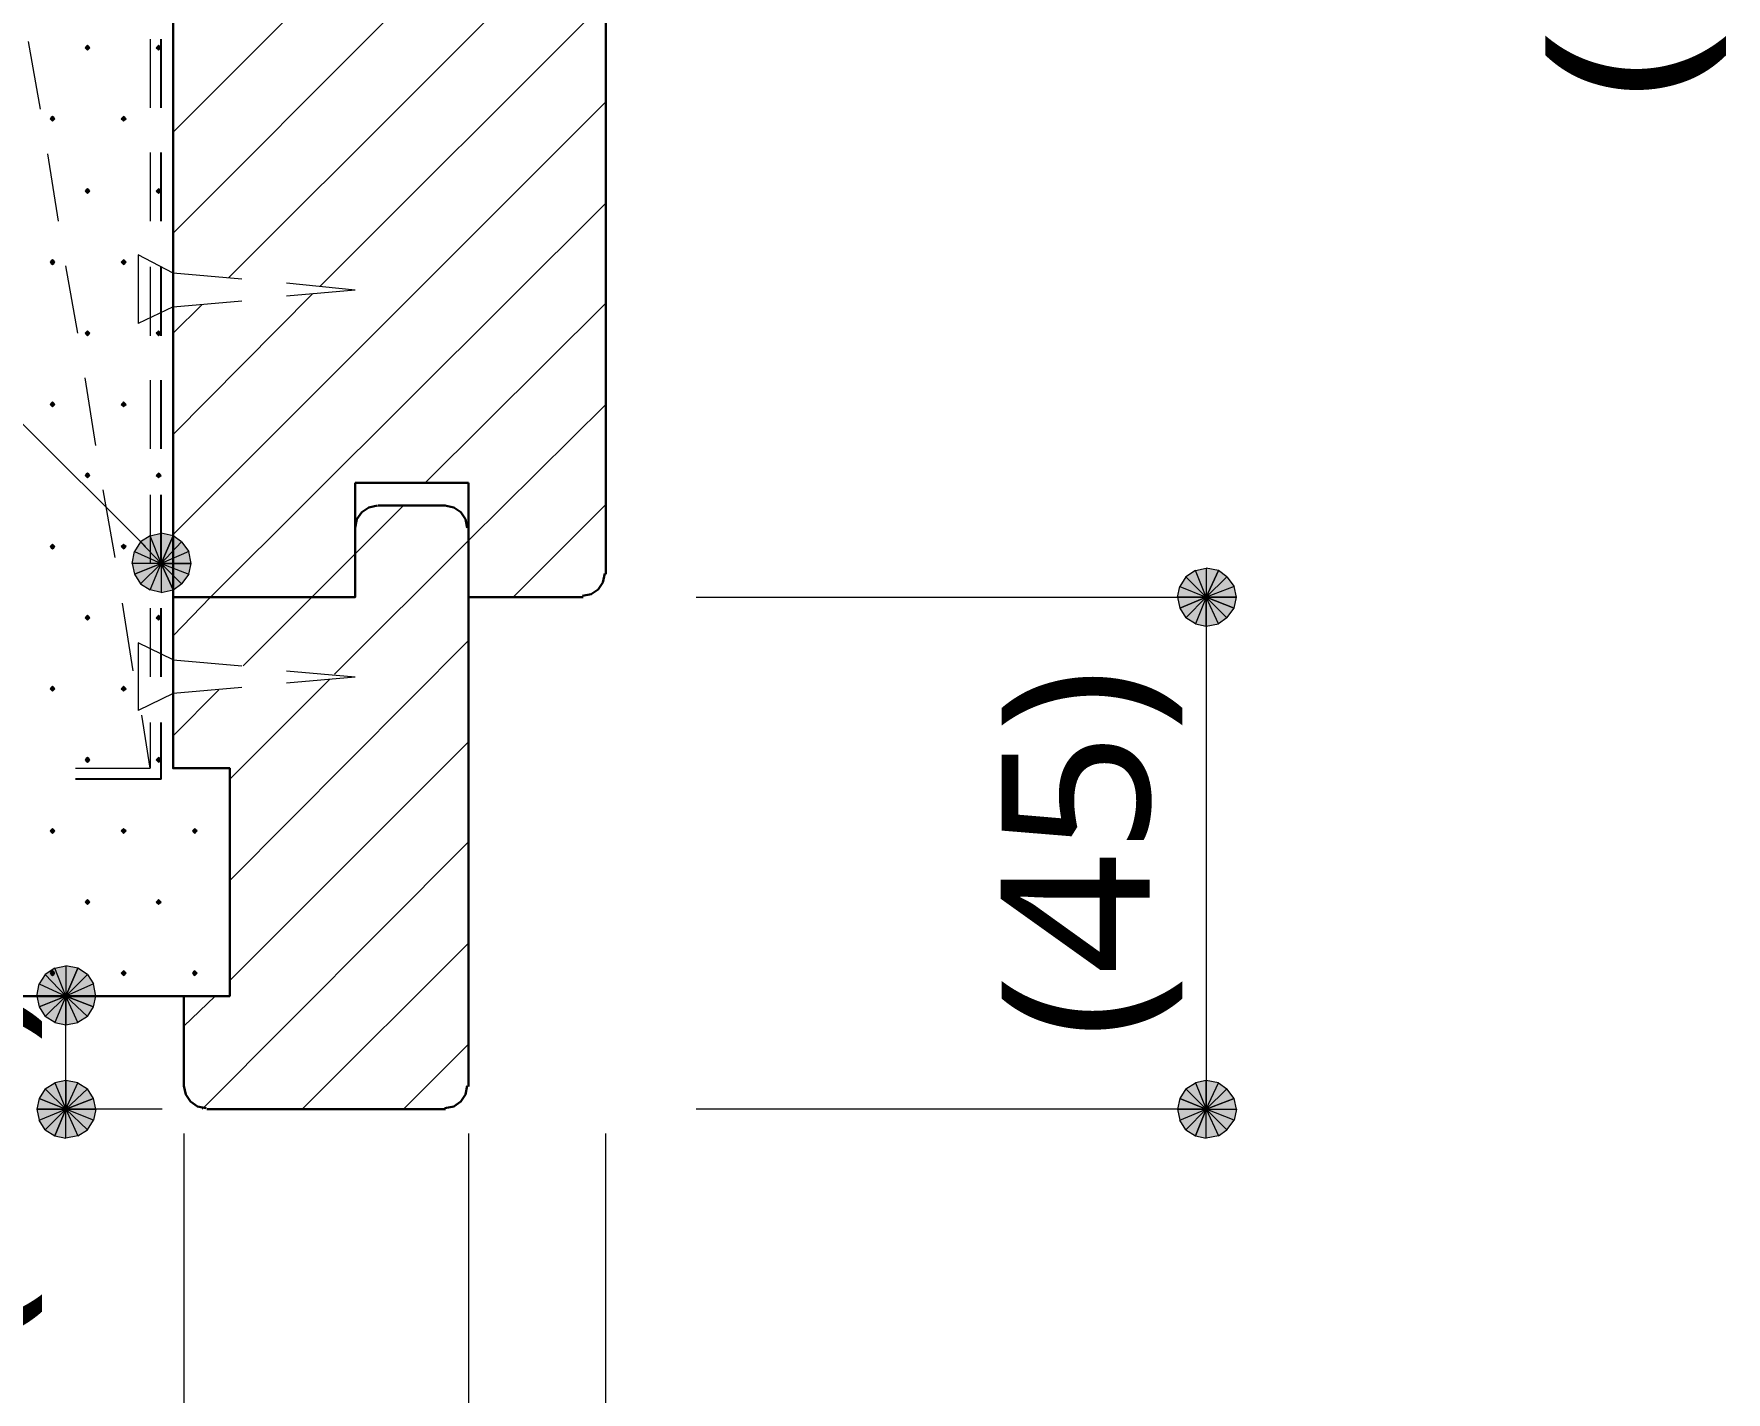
# Model space of a CAD drawing. Header units: millimetres. Extents: x 0 to 420, y 0 to 297.
# Drawn here: x 262.35 to 292.06, y 190.12 to 213.98 of the extents above; entities that cross this region are included whole.
import ezdxf
from ezdxf.enums import TextEntityAlignment as Align

# ---------------------------------------------------------------- set-up
doc = ezdxf.new("R2010")
doc.units = ezdxf.units.MM
doc.styles.add('kst32b', font='NotoSansJP-Variable.ttf')

msp = doc.modelspace()

# ---------------------------------------------------------------- hatches: boundary and pattern name
for points in [[(263.292, 213.783), (263.271, 213.762), (263.25, 213.741), (263.271, 213.72), (263.292, 213.699), (263.313, 213.72), (263.335, 213.741), (263.313, 213.762), (263.292, 213.783)], [(264.541, 213.783), (264.52, 213.762), (264.499, 213.741), (264.52, 213.72), (264.541, 213.699), (264.562, 213.72), (264.583, 213.741), (264.562, 213.762), (264.541, 213.783)], [(262.678, 212.534), (262.657, 212.513), (262.636, 212.492), (262.657, 212.471), (262.678, 212.45), (262.7, 212.471), (262.721, 212.492), (262.7, 212.513), (262.678, 212.534)], [(263.927, 212.534), (263.906, 212.513), (263.885, 212.492), (263.906, 212.471), (263.927, 212.45), (263.948, 212.471), (263.97, 212.492), (263.948, 212.513), (263.927, 212.534)], [(263.292, 211.264), (263.271, 211.243), (263.25, 211.222), (263.271, 211.201), (263.292, 211.18), (263.313, 211.201), (263.335, 211.222), (263.313, 211.243), (263.292, 211.264)], [(264.541, 211.264), (264.52, 211.243), (264.499, 211.222), (264.52, 211.201), (264.541, 211.18), (264.562, 211.201), (264.583, 211.222), (264.562, 211.243), (264.541, 211.264)], [(262.678, 210.016), (262.657, 209.995), (262.636, 209.973), (262.657, 209.952), (262.678, 209.931), (262.7, 209.952), (262.721, 209.973), (262.7, 209.995), (262.678, 210.016)], [(263.927, 210.016), (263.906, 209.995), (263.885, 209.973), (263.906, 209.952), (263.927, 209.931), (263.948, 209.952), (263.97, 209.973), (263.948, 209.995), (263.927, 210.016)], [(263.292, 208.767), (263.271, 208.746), (263.25, 208.724), (263.271, 208.703), (263.292, 208.682), (263.313, 208.703), (263.335, 208.724), (263.313, 208.746), (263.292, 208.767)], [(264.541, 208.767), (264.52, 208.746), (264.499, 208.724), (264.52, 208.703), (264.541, 208.682), (264.562, 208.703), (264.583, 208.724), (264.562, 208.746), (264.541, 208.767)], [(262.678, 207.518), (262.657, 207.497), (262.636, 207.476), (262.657, 207.454), (262.678, 207.433), (262.7, 207.454), (262.721, 207.476), (262.7, 207.497), (262.678, 207.518)], [(263.927, 207.518), (263.906, 207.497), (263.885, 207.476), (263.906, 207.454), (263.927, 207.433), (263.948, 207.454), (263.97, 207.476), (263.948, 207.497), (263.927, 207.518)], [(263.292, 206.269), (263.271, 206.248), (263.25, 206.227), (263.271, 206.206), (263.292, 206.184), (263.313, 206.206), (263.335, 206.227), (263.313, 206.248), (263.292, 206.269)], [(264.541, 206.269), (264.52, 206.248), (264.499, 206.227), (264.52, 206.206), (264.541, 206.184), (264.562, 206.206), (264.583, 206.227), (264.562, 206.248), (264.541, 206.269)], [(262.678, 205.02), (262.657, 204.999), (262.636, 204.978), (262.657, 204.957), (262.678, 204.936), (262.7, 204.957), (262.721, 204.978), (262.7, 204.999), (262.678, 205.02)], [(263.927, 205.02), (263.906, 204.999), (263.885, 204.978), (263.906, 204.957), (263.927, 204.936), (263.948, 204.957), (263.97, 204.978), (263.948, 204.999), (263.927, 205.02)], [(264.118, 204.491), (264.223, 204.322), (264.583, 204.682), (264.118, 204.491)], [(283.422, 203.898), (283.464, 204.089), (282.935, 204.089), (283.422, 203.898)], [(263.292, 203.771), (263.271, 203.75), (263.25, 203.729), (263.271, 203.708), (263.292, 203.687), (263.313, 203.708), (263.335, 203.729), (263.313, 203.75), (263.292, 203.771)], [(264.541, 203.771), (264.52, 203.75), (264.499, 203.729), (264.52, 203.708), (264.541, 203.687), (264.562, 203.708), (264.583, 203.729), (264.562, 203.75), (264.541, 203.771)], [(262.678, 202.523), (262.657, 202.501), (262.636, 202.48), (262.657, 202.459), (262.678, 202.438), (262.7, 202.459), (262.721, 202.48), (262.7, 202.501), (262.678, 202.523)], [(263.927, 202.523), (263.906, 202.501), (263.885, 202.48), (263.906, 202.459), (263.927, 202.438), (263.948, 202.459), (263.97, 202.48), (263.948, 202.501), (263.927, 202.523)], [(263.292, 201.274), (263.271, 201.253), (263.25, 201.231), (263.271, 201.21), (263.292, 201.189), (263.313, 201.21), (263.335, 201.231), (263.313, 201.253), (263.292, 201.274)], [(264.541, 201.274), (264.52, 201.253), (264.499, 201.231), (264.52, 201.21), (264.541, 201.189), (264.562, 201.21), (264.583, 201.231), (264.562, 201.253), (264.541, 201.274)], [(262.678, 200.025), (262.657, 200.004), (262.636, 199.983), (262.657, 199.962), (262.678, 199.94), (262.7, 199.962), (262.721, 199.983), (262.7, 200.004), (262.678, 200.025)], [(263.927, 200.025), (263.906, 200.004), (263.885, 199.983), (263.906, 199.962), (263.927, 199.94), (263.948, 199.962), (263.97, 199.983), (263.948, 200.004), (263.927, 200.025)], [(265.176, 200.025), (265.155, 200.004), (265.134, 199.983), (265.155, 199.962), (265.176, 199.94), (265.197, 199.962), (265.218, 199.983), (265.197, 200.004), (265.176, 200.025)], [(263.292, 198.776), (263.271, 198.755), (263.25, 198.734), (263.271, 198.713), (263.292, 198.691), (263.313, 198.713), (263.335, 198.734), (263.313, 198.755), (263.292, 198.776)], [(264.541, 198.776), (264.52, 198.755), (264.499, 198.734), (264.52, 198.713), (264.541, 198.691), (264.562, 198.713), (264.583, 198.734), (264.562, 198.755), (264.541, 198.776)], [(262.678, 197.527), (262.657, 197.506), (262.636, 197.485), (262.657, 197.464), (262.678, 197.443), (262.7, 197.464), (262.721, 197.485), (262.7, 197.506), (262.678, 197.527)], [(263.927, 197.527), (263.906, 197.506), (263.885, 197.485), (263.906, 197.464), (263.927, 197.443), (263.948, 197.464), (263.97, 197.485), (263.948, 197.506), (263.927, 197.527)], [(265.176, 197.527), (265.155, 197.506), (265.134, 197.485), (265.155, 197.464), (265.176, 197.443), (265.197, 197.464), (265.218, 197.485), (265.197, 197.506), (265.176, 197.527)], [(263.398, 196.892), (263.44, 197.083), (262.911, 197.083), (263.398, 196.892)], [(262.446, 195.284), (262.403, 195.093), (262.911, 195.093), (262.446, 195.284)], [(282.469, 195.284), (282.427, 195.093), (282.935, 195.093), (282.469, 195.284)]]:
    msp.add_hatch(color=7).paths.add_polyline_path(points)
h = msp.add_hatch(color=7)
h.paths.add_polyline_path([(264.223, 205.063), (264.118, 204.893), (264.583, 204.682), (264.223, 205.063)])
h.paths.add_polyline_path([(264.118, 204.893), (264.583, 204.682), (264.075, 204.682), (264.118, 204.893)])
h.paths.add_polyline_path([(264.583, 204.682), (264.075, 204.682), (264.118, 204.491), (264.583, 204.682)])
h = msp.add_hatch(color=7)
h.paths.add_polyline_path([(264.795, 205.169), (264.583, 205.211), (264.583, 204.682), (264.795, 205.169)])
h.paths.add_polyline_path([(264.583, 205.211), (264.583, 204.682), (264.393, 205.169), (264.583, 205.211)])
h.paths.add_polyline_path([(264.583, 204.682), (264.393, 205.169), (264.223, 205.063), (264.583, 204.682)])
h = msp.add_hatch(color=7)
h.paths.add_polyline_path([(265.112, 204.682), (265.07, 204.893), (264.583, 204.682), (265.112, 204.682)])
h.paths.add_polyline_path([(265.07, 204.893), (264.583, 204.682), (264.943, 205.063), (265.07, 204.893)])
h.paths.add_polyline_path([(264.583, 204.682), (264.943, 205.063), (264.795, 205.169), (264.583, 204.682)])
h = msp.add_hatch(color=7)
h.paths.add_polyline_path([(264.223, 204.322), (264.393, 204.216), (264.583, 204.682), (264.223, 204.322)])
h.paths.add_polyline_path([(264.393, 204.216), (264.583, 204.682), (264.583, 204.174), (264.393, 204.216)])
h.paths.add_polyline_path([(264.583, 204.682), (264.583, 204.174), (264.795, 204.216), (264.583, 204.682)])
h = msp.add_hatch(color=7)
h.paths.add_polyline_path([(264.795, 204.216), (264.943, 204.322), (264.583, 204.682), (264.795, 204.216)])
h.paths.add_polyline_path([(264.943, 204.322), (264.583, 204.682), (265.07, 204.491), (264.943, 204.322)])
h.paths.add_polyline_path([(264.583, 204.682), (265.07, 204.491), (265.112, 204.682), (264.583, 204.682)])
h = msp.add_hatch(color=7)
h.paths.add_polyline_path([(282.575, 204.449), (282.469, 204.279), (282.935, 204.089), (282.575, 204.449)])
h.paths.add_polyline_path([(282.469, 204.279), (282.935, 204.089), (282.427, 204.089), (282.469, 204.279)])
h.paths.add_polyline_path([(282.935, 204.089), (282.427, 204.089), (282.469, 203.898), (282.935, 204.089)])
h = msp.add_hatch(color=7)
h.paths.add_polyline_path([(283.146, 204.555), (282.935, 204.597), (282.935, 204.089), (283.146, 204.555)])
h.paths.add_polyline_path([(282.935, 204.597), (282.935, 204.089), (282.744, 204.555), (282.935, 204.597)])
h.paths.add_polyline_path([(282.935, 204.089), (282.744, 204.555), (282.575, 204.449), (282.935, 204.089)])
h = msp.add_hatch(color=7)
h.paths.add_polyline_path([(283.464, 204.089), (283.422, 204.279), (282.935, 204.089), (283.464, 204.089)])
h.paths.add_polyline_path([(283.422, 204.279), (282.935, 204.089), (283.295, 204.449), (283.422, 204.279)])
h.paths.add_polyline_path([(282.935, 204.089), (283.295, 204.449), (283.146, 204.555), (282.935, 204.089)])
h = msp.add_hatch(color=7)
h.paths.add_polyline_path([(282.469, 203.898), (282.575, 203.729), (282.935, 204.089), (282.469, 203.898)])
h.paths.add_polyline_path([(282.575, 203.729), (282.935, 204.089), (282.744, 203.623), (282.575, 203.729)])
h.paths.add_polyline_path([(282.935, 204.089), (282.744, 203.623), (282.935, 203.581), (282.935, 204.089)])
h = msp.add_hatch(color=7)
h.paths.add_polyline_path([(282.935, 203.581), (283.146, 203.623), (282.935, 204.089), (282.935, 203.581)])
h.paths.add_polyline_path([(283.146, 203.623), (282.935, 204.089), (283.295, 203.729), (283.146, 203.623)])
h.paths.add_polyline_path([(282.935, 204.089), (283.295, 203.729), (283.422, 203.898), (282.935, 204.089)])
h = msp.add_hatch(color=7)
h.paths.add_polyline_path([(263.123, 197.57), (262.911, 197.612), (262.911, 197.083), (263.123, 197.57)])
h.paths.add_polyline_path([(262.911, 197.612), (262.911, 197.083), (262.721, 197.57), (262.911, 197.612)])
h.paths.add_polyline_path([(262.911, 197.083), (262.721, 197.57), (262.551, 197.464), (262.911, 197.083)])
h = msp.add_hatch(color=7)
h.paths.add_polyline_path([(262.551, 197.464), (262.446, 197.295), (262.911, 197.083), (262.551, 197.464)])
h.paths.add_polyline_path([(262.446, 197.295), (262.911, 197.083), (262.403, 197.083), (262.446, 197.295)])
h.paths.add_polyline_path([(262.911, 197.083), (262.403, 197.083), (262.446, 196.892), (262.911, 197.083)])
h = msp.add_hatch(color=7)
h.paths.add_polyline_path([(263.44, 197.083), (263.398, 197.295), (262.911, 197.083), (263.44, 197.083)])
h.paths.add_polyline_path([(263.398, 197.295), (262.911, 197.083), (263.292, 197.464), (263.398, 197.295)])
h.paths.add_polyline_path([(262.911, 197.083), (263.292, 197.464), (263.123, 197.57), (262.911, 197.083)])
h = msp.add_hatch(color=7)
h.paths.add_polyline_path([(262.446, 196.892), (262.551, 196.723), (262.911, 197.083), (262.446, 196.892)])
h.paths.add_polyline_path([(262.551, 196.723), (262.911, 197.083), (262.721, 196.617), (262.551, 196.723)])
h.paths.add_polyline_path([(262.911, 197.083), (262.721, 196.617), (262.911, 196.575), (262.911, 197.083)])
h = msp.add_hatch(color=7)
h.paths.add_polyline_path([(262.911, 196.575), (263.123, 196.617), (262.911, 197.083), (262.911, 196.575)])
h.paths.add_polyline_path([(263.123, 196.617), (262.911, 197.083), (263.292, 196.723), (263.123, 196.617)])
h.paths.add_polyline_path([(262.911, 197.083), (263.292, 196.723), (263.398, 196.892), (262.911, 197.083)])
h = msp.add_hatch(color=7)
h.paths.add_polyline_path([(262.911, 195.601), (262.721, 195.559), (262.911, 195.093), (262.911, 195.601)])
h.paths.add_polyline_path([(262.721, 195.559), (262.911, 195.093), (262.551, 195.453), (262.721, 195.559)])
h.paths.add_polyline_path([(262.911, 195.093), (262.551, 195.453), (262.446, 195.284), (262.911, 195.093)])
h = msp.add_hatch(color=7)
h.paths.add_polyline_path([(263.398, 195.284), (263.292, 195.453), (262.911, 195.093), (263.398, 195.284)])
h.paths.add_polyline_path([(263.292, 195.453), (262.911, 195.093), (263.123, 195.559), (263.292, 195.453)])
h.paths.add_polyline_path([(262.911, 195.093), (263.123, 195.559), (262.911, 195.601), (262.911, 195.093)])
h = msp.add_hatch(color=7)
h.paths.add_polyline_path([(282.935, 195.601), (282.744, 195.559), (282.935, 195.093), (282.935, 195.601)])
h.paths.add_polyline_path([(282.744, 195.559), (282.935, 195.093), (282.575, 195.453), (282.744, 195.559)])
h.paths.add_polyline_path([(282.935, 195.093), (282.575, 195.453), (282.469, 195.284), (282.935, 195.093)])
h = msp.add_hatch(color=7)
h.paths.add_polyline_path([(283.422, 195.284), (283.295, 195.453), (282.935, 195.093), (283.422, 195.284)])
h.paths.add_polyline_path([(283.295, 195.453), (282.935, 195.093), (283.146, 195.559), (283.295, 195.453)])
h.paths.add_polyline_path([(282.935, 195.093), (283.146, 195.559), (282.935, 195.601), (282.935, 195.093)])
h = msp.add_hatch(color=7)
h.paths.add_polyline_path([(263.292, 194.733), (263.398, 194.903), (262.911, 195.093), (263.292, 194.733)])
h.paths.add_polyline_path([(263.398, 194.903), (262.911, 195.093), (263.44, 195.093), (263.398, 194.903)])
h.paths.add_polyline_path([(262.911, 195.093), (263.44, 195.093), (263.398, 195.284), (262.911, 195.093)])
h = msp.add_hatch(color=7)
h.paths.add_polyline_path([(283.295, 194.733), (283.422, 194.903), (282.935, 195.093), (283.295, 194.733)])
h.paths.add_polyline_path([(283.422, 194.903), (282.935, 195.093), (283.464, 195.093), (283.422, 194.903)])
h.paths.add_polyline_path([(282.935, 195.093), (283.464, 195.093), (283.422, 195.284), (282.935, 195.093)])
h = msp.add_hatch(color=7)
h.paths.add_polyline_path([(262.403, 195.093), (262.446, 194.903), (262.911, 195.093), (262.403, 195.093)])
h.paths.add_polyline_path([(262.446, 194.903), (262.911, 195.093), (262.551, 194.733), (262.446, 194.903)])
h.paths.add_polyline_path([(262.911, 195.093), (262.551, 194.733), (262.721, 194.628), (262.911, 195.093)])
h = msp.add_hatch(color=7)
h.paths.add_polyline_path([(262.721, 194.628), (262.911, 194.585), (262.911, 195.093), (262.721, 194.628)])
h.paths.add_polyline_path([(262.911, 194.585), (262.911, 195.093), (263.123, 194.628), (262.911, 194.585)])
h.paths.add_polyline_path([(262.911, 195.093), (263.123, 194.628), (263.292, 194.733), (262.911, 195.093)])
h = msp.add_hatch(color=7)
h.paths.add_polyline_path([(282.427, 195.093), (282.469, 194.903), (282.935, 195.093), (282.427, 195.093)])
h.paths.add_polyline_path([(282.469, 194.903), (282.935, 195.093), (282.575, 194.733), (282.469, 194.903)])
h.paths.add_polyline_path([(282.935, 195.093), (282.575, 194.733), (282.744, 194.628), (282.935, 195.093)])
h = msp.add_hatch(color=7)
h.paths.add_polyline_path([(282.744, 194.628), (282.935, 194.585), (282.935, 195.093), (282.744, 194.628)])
h.paths.add_polyline_path([(282.935, 194.585), (282.935, 195.093), (283.146, 194.628), (282.935, 194.585)])
h.paths.add_polyline_path([(282.935, 195.093), (283.146, 194.628), (283.295, 194.733), (282.935, 195.093)])

# ---------------------------------------------------------------- linework, layer by layer
at = {"lineweight": 30}
for points in [[(264.795, 204.089), (264.795, 221.488)], [(272.394, 204.491), (272.394, 218.08)], [(264.986, 195.495), (264.986, 197.083), (265.79, 197.083), (265.79, 201.083), (264.795, 201.083), (264.795, 204.089), (267.991, 204.089), (267.991, 206.1)], [(267.991, 206.1), (269.981, 206.1)], [(269.981, 206.1), (269.981, 195.495)], [(268.383, 205.698), (268.23, 205.667), (268.106, 205.583), (268.022, 205.458), (267.991, 205.306)], [(268.393, 205.698), (269.579, 205.698)], [(269.96, 205.306), (269.929, 205.458), (269.845, 205.583), (269.721, 205.667), (269.568, 205.698)], [(271.981, 204.11), (272.133, 204.141), (272.258, 204.225), (272.342, 204.349), (272.373, 204.502)], [(269.981, 204.089), (271.992, 204.089)], [(232.706, 197.083), (264.986, 197.083)], [(264.986, 195.506), (265.016, 195.353), (265.1, 195.229), (265.225, 195.145), (265.377, 195.114)], [(269.568, 195.114), (269.721, 195.145), (269.845, 195.229), (269.929, 195.353), (269.96, 195.506)], [(265.388, 195.093), (269.579, 195.093)]]:
    msp.add_lwpolyline(points, dxfattribs=at)
at = {"lineweight": 13}
for points in [[(264.795, 212.259), (271.018, 218.482)], [(264.795, 210.481), (272.394, 218.101)], [(265.769, 209.698), (272.394, 216.323)], [(267.377, 209.55), (272.288, 214.461)], [(264.308, 204.978), (255.312, 213.953)], [(262.467, 212.662), (262.255, 213.847)], [(264.393, 213.889), (264.393, 212.683)], [(264.795, 205.19), (272.394, 212.788)], [(262.784, 210.693), (262.594, 211.878)], [(264.393, 211.899), (264.393, 210.693)], [(265.451, 204.089), (272.394, 211.011)], [(266.002, 209.677), (264.795, 209.783), (264.181, 210.1)], [(264.181, 210.1), (264.181, 208.894)], [(263.123, 208.724), (262.911, 209.91)], [(264.393, 209.889), (264.393, 208.682)], [(266.785, 209.613), (267.991, 209.487)], [(266.785, 209.381), (267.991, 209.487)], [(264.795, 209.19), (264.181, 208.894)], [(264.795, 206.946), (267.25, 209.423)], [(264.795, 209.19), (266.002, 209.296)], [(264.795, 208.724), (265.303, 209.232)], [(269.219, 206.1), (272.394, 209.254)], [(263.44, 206.756), (263.25, 207.941)], [(264.393, 207.899), (264.393, 206.692)], [(269.981, 205.084), (272.394, 207.476)], [(263.779, 204.787), (263.567, 205.973)], [(264.393, 205.888), (264.393, 204.682)], [(267.991, 204.851), (268.838, 205.698)], [(270.764, 204.089), (272.394, 205.719)], [(267.631, 202.734), (269.981, 205.084)], [(267.229, 204.089), (267.991, 204.851)], [(264.096, 202.798), (263.906, 203.983)], [(264.393, 203.898), (264.393, 202.692)], [(264.795, 203.412), (265.451, 204.089)], [(266.023, 202.882), (267.229, 204.089)], [(273.981, 204.089), (282.935, 204.089), (282.935, 195.093), (273.981, 195.093)], [(264.181, 203.285), (264.181, 202.099)], [(264.795, 202.988), (264.181, 203.285)], [(265.79, 199.115), (269.981, 203.327)], [(264.795, 202.988), (266.002, 202.882)], [(265.79, 200.893), (267.547, 202.65)], [(266.785, 202.798), (267.991, 202.692)], [(266.785, 202.586), (267.991, 202.692)], [(266.002, 202.501), (264.795, 202.396), (264.181, 202.099)], [(264.795, 201.655), (265.599, 202.459)], [(264.393, 201.083), (264.245, 202.015)], [(264.393, 201.888), (264.393, 201.083)], [(265.79, 197.358), (269.981, 201.549)], [(263.08, 201.083), (264.393, 201.083)], [(265.303, 195.093), (269.981, 199.792)], [(267.06, 195.093), (269.981, 198.014)], [(264.604, 195.093), (262.911, 195.093), (262.911, 197.083)], [(264.986, 196.554), (265.536, 197.083)], [(268.838, 195.093), (269.981, 196.236)], [(264.986, 194.67), (264.986, 185.653), (269.981, 185.653)], [(269.981, 194.67), (269.981, 185.653), (272.394, 185.653), (272.394, 194.67)]]:
    msp.add_lwpolyline(points, dxfattribs=at)
at = {"lineweight": 0}
for points in [[(263.292, 213.783), (263.271, 213.762), (263.25, 213.741), (263.271, 213.72), (263.292, 213.699), (263.313, 213.72), (263.335, 213.741), (263.313, 213.762)], [(264.541, 213.783), (264.52, 213.762), (264.499, 213.741), (264.52, 213.72), (264.541, 213.699), (264.562, 213.72), (264.583, 213.741), (264.562, 213.762)], [(262.678, 212.534), (262.657, 212.513), (262.636, 212.492), (262.657, 212.471), (262.678, 212.45), (262.7, 212.471), (262.721, 212.492), (262.7, 212.513)], [(263.927, 212.534), (263.906, 212.513), (263.885, 212.492), (263.906, 212.471), (263.927, 212.45), (263.948, 212.471), (263.97, 212.492), (263.948, 212.513)], [(263.292, 211.264), (263.271, 211.243), (263.25, 211.222), (263.271, 211.201), (263.292, 211.18), (263.313, 211.201), (263.335, 211.222), (263.313, 211.243)], [(264.541, 211.264), (264.52, 211.243), (264.499, 211.222), (264.52, 211.201), (264.541, 211.18), (264.562, 211.201), (264.583, 211.222), (264.562, 211.243)], [(262.678, 210.016), (262.657, 209.995), (262.636, 209.973), (262.657, 209.952), (262.678, 209.931), (262.7, 209.952), (262.721, 209.973), (262.7, 209.995)], [(263.927, 210.016), (263.906, 209.995), (263.885, 209.973), (263.906, 209.952), (263.927, 209.931), (263.948, 209.952), (263.97, 209.973), (263.948, 209.995)], [(263.292, 208.767), (263.271, 208.746), (263.25, 208.724), (263.271, 208.703), (263.292, 208.682), (263.313, 208.703), (263.335, 208.724), (263.313, 208.746)], [(264.541, 208.767), (264.52, 208.746), (264.499, 208.724), (264.52, 208.703), (264.541, 208.682), (264.562, 208.703), (264.583, 208.724), (264.562, 208.746)], [(262.678, 207.518), (262.657, 207.497), (262.636, 207.476), (262.657, 207.454), (262.678, 207.433), (262.7, 207.454), (262.721, 207.476), (262.7, 207.497)], [(263.927, 207.518), (263.906, 207.497), (263.885, 207.476), (263.906, 207.454), (263.927, 207.433), (263.948, 207.454), (263.97, 207.476), (263.948, 207.497)], [(263.292, 206.269), (263.271, 206.248), (263.25, 206.227), (263.271, 206.206), (263.292, 206.184), (263.313, 206.206), (263.335, 206.227), (263.313, 206.248)], [(264.541, 206.269), (264.52, 206.248), (264.499, 206.227), (264.52, 206.206), (264.541, 206.184), (264.562, 206.206), (264.583, 206.227), (264.562, 206.248)], [(262.678, 205.02), (262.657, 204.999), (262.636, 204.978), (262.657, 204.957), (262.678, 204.936), (262.7, 204.957), (262.721, 204.978), (262.7, 204.999)], [(263.927, 205.02), (263.906, 204.999), (263.885, 204.978), (263.906, 204.957), (263.927, 204.936), (263.948, 204.957), (263.97, 204.978), (263.948, 204.999)], [(264.223, 205.063), (264.118, 204.893), (264.583, 204.682)], [(264.583, 204.682), (264.393, 205.169), (264.223, 205.063)], [(264.583, 205.211), (264.583, 204.682), (264.393, 205.169)], [(264.795, 205.169), (264.583, 205.211), (264.583, 204.682)], [(264.583, 204.682), (264.943, 205.063), (264.795, 205.169)], [(265.07, 204.893), (264.583, 204.682), (264.943, 205.063)], [(264.118, 204.893), (264.583, 204.682), (264.075, 204.682)], [(265.112, 204.682), (265.07, 204.893), (264.583, 204.682)], [(264.583, 204.682), (264.075, 204.682), (264.118, 204.491)], [(264.118, 204.491), (264.223, 204.322), (264.583, 204.682)], [(264.223, 204.322), (264.393, 204.216), (264.583, 204.682)], [(264.393, 204.216), (264.583, 204.682), (264.583, 204.174)], [(264.583, 204.682), (264.583, 204.174), (264.795, 204.216)], [(264.795, 204.216), (264.943, 204.322), (264.583, 204.682)], [(264.943, 204.322), (264.583, 204.682), (265.07, 204.491)], [(264.583, 204.682), (265.07, 204.491), (265.112, 204.682)], [(282.575, 204.449), (282.469, 204.279), (282.935, 204.089)], [(282.935, 204.089), (282.744, 204.555), (282.575, 204.449)], [(282.935, 204.597), (282.935, 204.089), (282.744, 204.555)], [(283.146, 204.555), (282.935, 204.597), (282.935, 204.089)], [(282.935, 204.089), (283.295, 204.449), (283.146, 204.555)], [(283.422, 204.279), (282.935, 204.089), (283.295, 204.449)], [(282.469, 204.279), (282.935, 204.089), (282.427, 204.089)], [(283.464, 204.089), (283.422, 204.279), (282.935, 204.089)], [(282.935, 204.089), (282.427, 204.089), (282.469, 203.898)], [(282.469, 203.898), (282.575, 203.729), (282.935, 204.089)], [(282.575, 203.729), (282.935, 204.089), (282.744, 203.623)], [(282.935, 204.089), (282.744, 203.623), (282.935, 203.581)], [(282.935, 203.581), (283.146, 203.623), (282.935, 204.089)], [(283.146, 203.623), (282.935, 204.089), (283.295, 203.729)], [(282.935, 204.089), (283.295, 203.729), (283.422, 203.898)], [(283.422, 203.898), (283.464, 204.089), (282.935, 204.089)], [(263.292, 203.771), (263.271, 203.75), (263.25, 203.729), (263.271, 203.708), (263.292, 203.687), (263.313, 203.708), (263.335, 203.729), (263.313, 203.75)], [(264.541, 203.771), (264.52, 203.75), (264.499, 203.729), (264.52, 203.708), (264.541, 203.687), (264.562, 203.708), (264.583, 203.729), (264.562, 203.75)], [(262.678, 202.523), (262.657, 202.501), (262.636, 202.48), (262.657, 202.459), (262.678, 202.438), (262.7, 202.459), (262.721, 202.48), (262.7, 202.501)], [(263.927, 202.523), (263.906, 202.501), (263.885, 202.48), (263.906, 202.459), (263.927, 202.438), (263.948, 202.459), (263.97, 202.48), (263.948, 202.501)], [(263.292, 201.274), (263.271, 201.253), (263.25, 201.231), (263.271, 201.21), (263.292, 201.189), (263.313, 201.21), (263.335, 201.231), (263.313, 201.253)], [(264.541, 201.274), (264.52, 201.253), (264.499, 201.231), (264.52, 201.21), (264.541, 201.189), (264.562, 201.21), (264.583, 201.231), (264.562, 201.253)], [(262.678, 200.025), (262.657, 200.004), (262.636, 199.983), (262.657, 199.962), (262.678, 199.94), (262.7, 199.962), (262.721, 199.983), (262.7, 200.004)], [(263.927, 200.025), (263.906, 200.004), (263.885, 199.983), (263.906, 199.962), (263.927, 199.94), (263.948, 199.962), (263.97, 199.983), (263.948, 200.004)], [(265.176, 200.025), (265.155, 200.004), (265.134, 199.983), (265.155, 199.962), (265.176, 199.94), (265.197, 199.962), (265.218, 199.983), (265.197, 200.004)], [(263.292, 198.776), (263.271, 198.755), (263.25, 198.734), (263.271, 198.713), (263.292, 198.691), (263.313, 198.713), (263.335, 198.734), (263.313, 198.755)], [(264.541, 198.776), (264.52, 198.755), (264.499, 198.734), (264.52, 198.713), (264.541, 198.691), (264.562, 198.713), (264.583, 198.734), (264.562, 198.755)], [(262.911, 197.612), (262.911, 197.083), (262.721, 197.57)], [(263.123, 197.57), (262.911, 197.612), (262.911, 197.083)], [(262.446, 197.295), (262.911, 197.083), (262.403, 197.083)], [(262.551, 197.464), (262.446, 197.295), (262.911, 197.083)], [(262.911, 197.083), (262.721, 197.57), (262.551, 197.464)], [(262.678, 197.527), (262.657, 197.506), (262.636, 197.485), (262.657, 197.464), (262.678, 197.443), (262.7, 197.464), (262.721, 197.485), (262.7, 197.506)], [(262.911, 197.083), (263.292, 197.464), (263.123, 197.57)], [(263.398, 197.295), (262.911, 197.083), (263.292, 197.464)], [(263.44, 197.083), (263.398, 197.295), (262.911, 197.083)], [(263.927, 197.527), (263.906, 197.506), (263.885, 197.485), (263.906, 197.464), (263.927, 197.443), (263.948, 197.464), (263.97, 197.485), (263.948, 197.506)], [(265.176, 197.527), (265.155, 197.506), (265.134, 197.485), (265.155, 197.464), (265.176, 197.443), (265.197, 197.464), (265.218, 197.485), (265.197, 197.506)], [(262.911, 197.083), (262.403, 197.083), (262.446, 196.892)], [(262.446, 196.892), (262.551, 196.723), (262.911, 197.083)], [(262.551, 196.723), (262.911, 197.083), (262.721, 196.617)], [(262.911, 197.083), (262.721, 196.617), (262.911, 196.575)], [(262.911, 196.575), (263.123, 196.617), (262.911, 197.083)], [(263.123, 196.617), (262.911, 197.083), (263.292, 196.723)], [(262.911, 197.083), (263.292, 196.723), (263.398, 196.892)], [(263.398, 196.892), (263.44, 197.083), (262.911, 197.083)], [(262.721, 195.559), (262.911, 195.093), (262.551, 195.453)], [(262.911, 195.601), (262.721, 195.559), (262.911, 195.093)], [(262.911, 195.093), (263.123, 195.559), (262.911, 195.601)], [(263.292, 195.453), (262.911, 195.093), (263.123, 195.559)], [(282.744, 195.559), (282.935, 195.093), (282.575, 195.453)], [(282.935, 195.601), (282.744, 195.559), (282.935, 195.093)], [(282.935, 195.093), (283.146, 195.559), (282.935, 195.601)], [(283.295, 195.453), (282.935, 195.093), (283.146, 195.559)], [(262.446, 195.284), (262.403, 195.093), (262.911, 195.093)], [(262.911, 195.093), (262.551, 195.453), (262.446, 195.284)], [(263.398, 195.284), (263.292, 195.453), (262.911, 195.093)], [(262.911, 195.093), (263.44, 195.093), (263.398, 195.284)], [(282.469, 195.284), (282.427, 195.093), (282.935, 195.093)], [(282.935, 195.093), (282.575, 195.453), (282.469, 195.284)], [(283.422, 195.284), (283.295, 195.453), (282.935, 195.093)], [(282.935, 195.093), (283.464, 195.093), (283.422, 195.284)], [(262.403, 195.093), (262.446, 194.903), (262.911, 195.093)], [(262.446, 194.903), (262.911, 195.093), (262.551, 194.733)], [(262.911, 195.093), (262.551, 194.733), (262.721, 194.628)], [(262.721, 194.628), (262.911, 194.585), (262.911, 195.093)], [(262.911, 194.585), (262.911, 195.093), (263.123, 194.628)], [(262.911, 195.093), (263.123, 194.628), (263.292, 194.733)], [(263.292, 194.733), (263.398, 194.903), (262.911, 195.093)], [(263.398, 194.903), (262.911, 195.093), (263.44, 195.093)], [(282.427, 195.093), (282.469, 194.903), (282.935, 195.093)], [(282.469, 194.903), (282.935, 195.093), (282.575, 194.733)], [(282.935, 195.093), (282.575, 194.733), (282.744, 194.628)], [(282.744, 194.628), (282.935, 194.585), (282.935, 195.093)], [(282.935, 194.585), (282.935, 195.093), (283.146, 194.628)], [(282.935, 195.093), (283.146, 194.628), (283.295, 194.733)], [(283.295, 194.733), (283.422, 194.903), (282.935, 195.093)], [(283.422, 194.903), (282.935, 195.093), (283.464, 195.093)]]:
    msp.add_lwpolyline(points, close=True, dxfattribs=at)
at = {"lineweight": 25}
for points in [[(264.583, 212.683), (264.583, 213.889)], [(264.583, 210.693), (264.583, 211.899)], [(264.583, 208.682), (264.583, 209.889)], [(264.583, 206.692), (264.583, 207.899)], [(264.583, 204.682), (264.583, 205.888)], [(264.583, 202.692), (264.583, 203.898)], [(264.583, 200.893), (264.583, 201.888)], [(264.583, 200.893), (263.08, 200.893)]]:
    msp.add_lwpolyline(points, dxfattribs=at)

# ---------------------------------------------------------------- texts
at = {"style": 'kst32b'}
for s, p, p2 in [('(2)', (291.486, 212.831), (291.486, 217.704)), ('(45)', (281.94, 196.342), (281.94, 202.839)), ('(10)', (261.916, 190.839), (261.916, 197.336))]:
    msp.add_text(s, height=2.5989, dxfattribs=at).set_placement(p, p2, align=Align.FIT)

doc.saveas('drawing.dxf')
